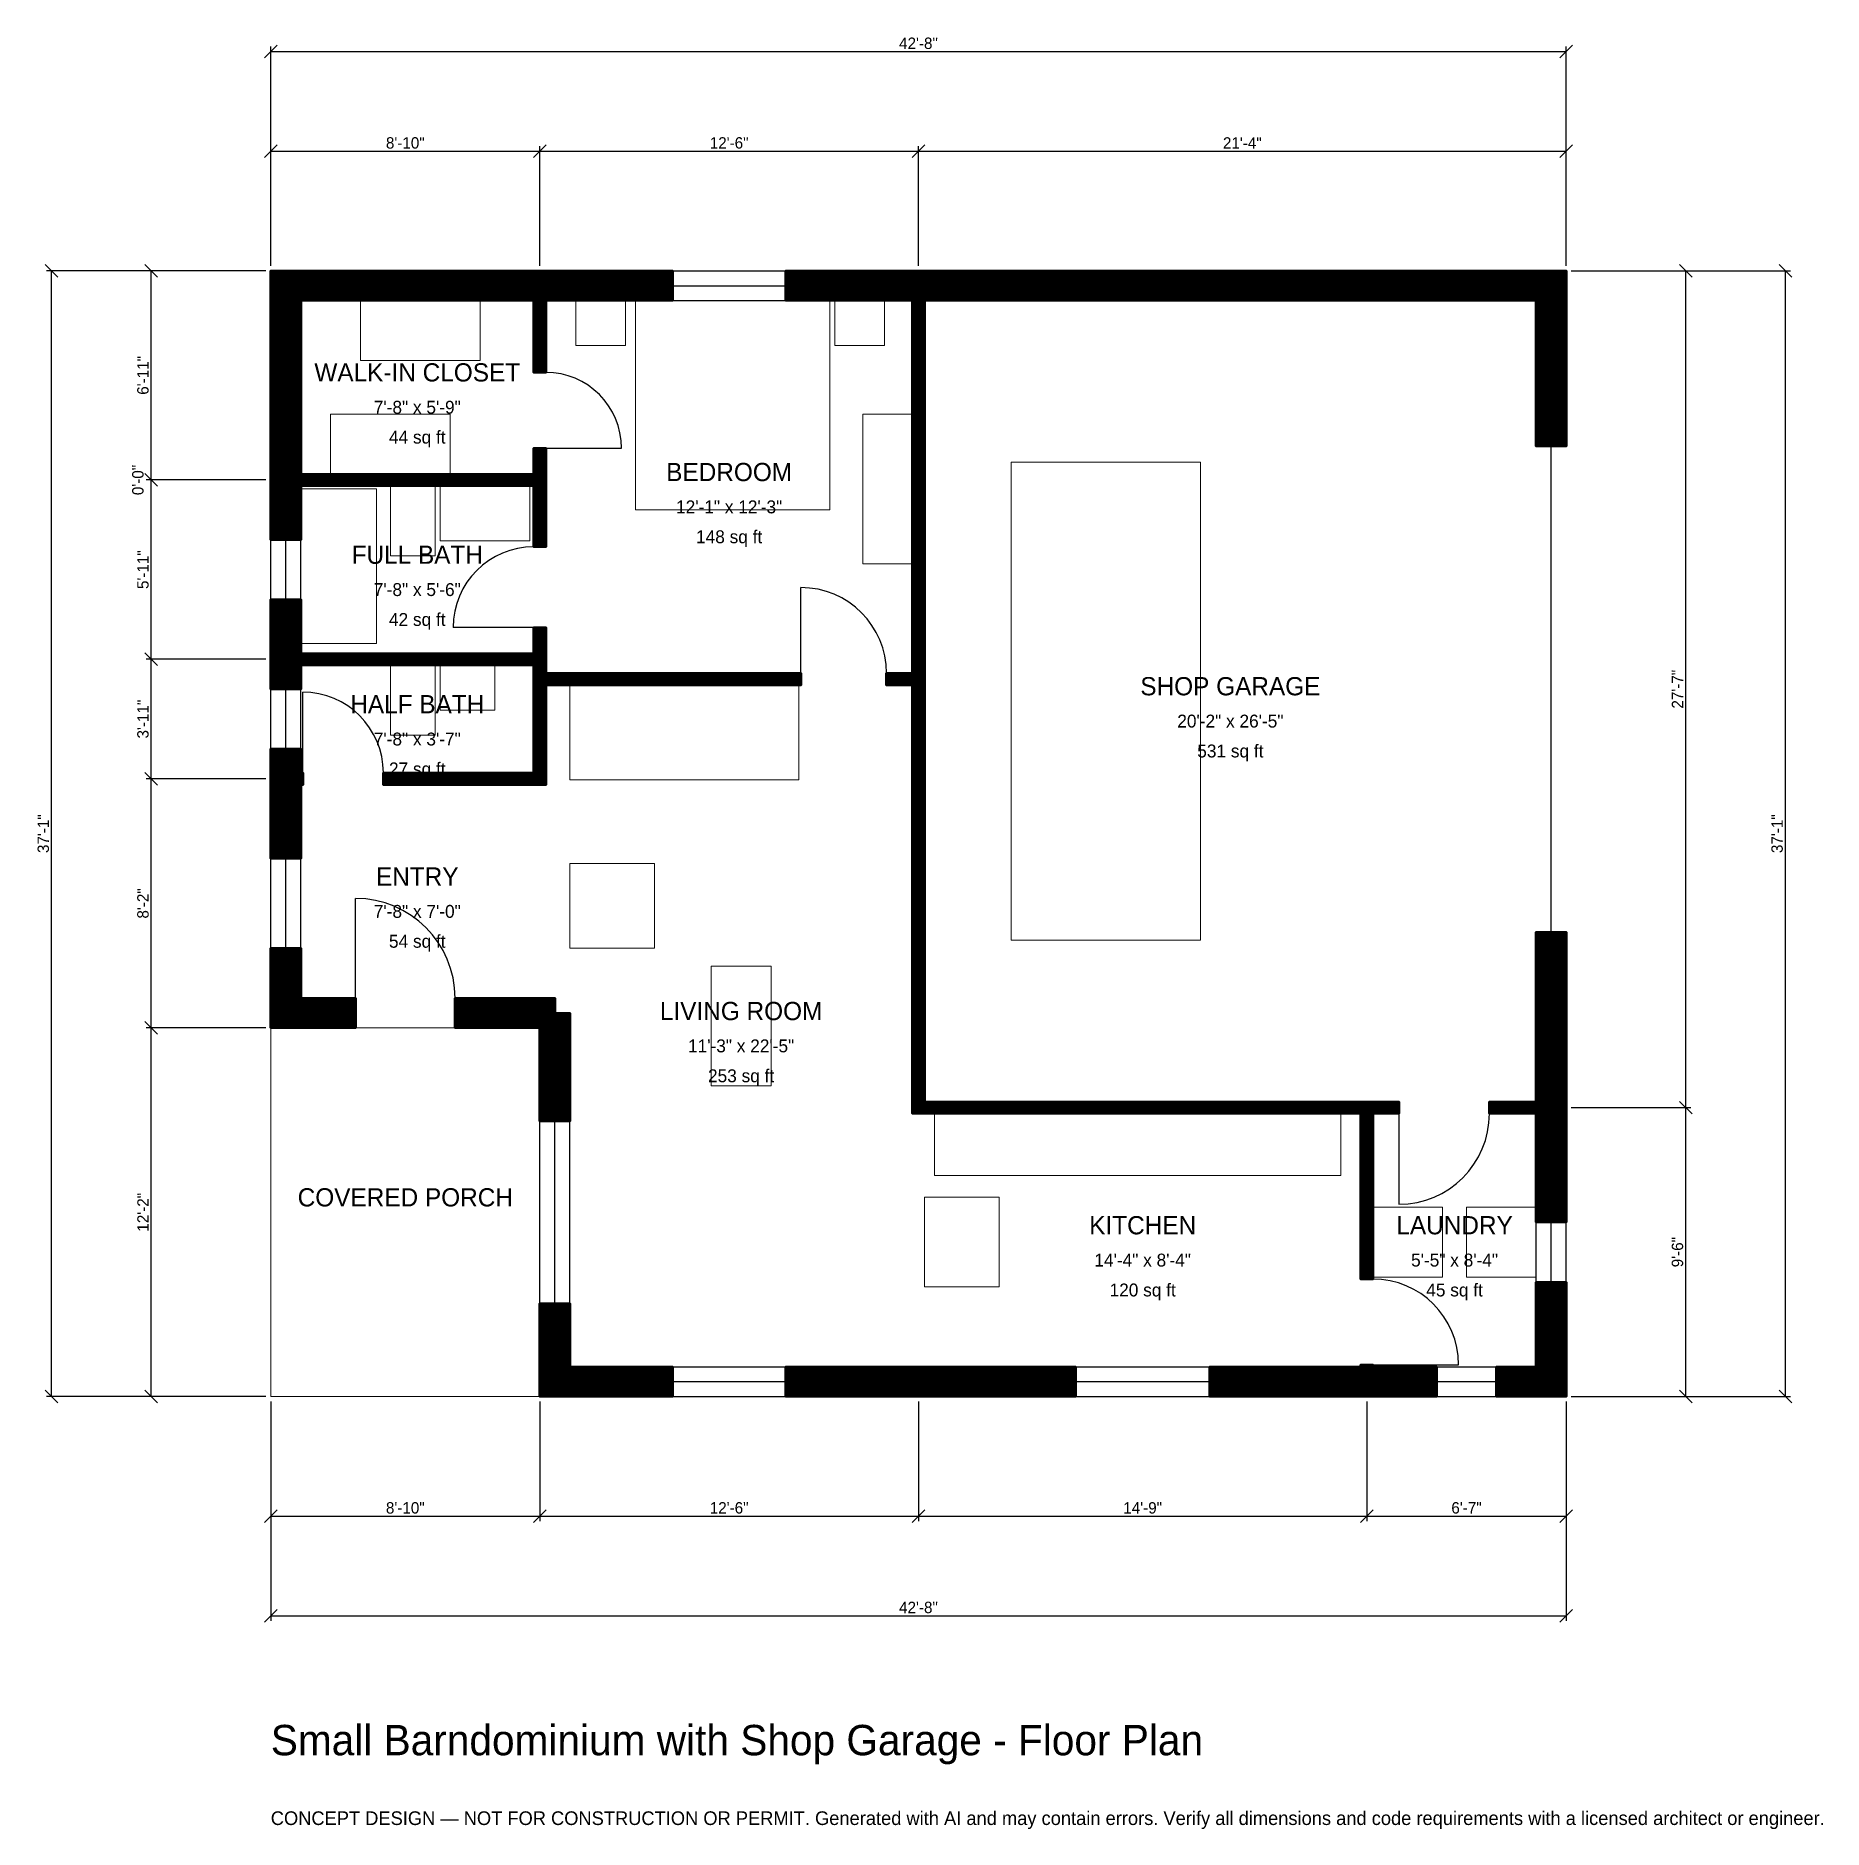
# Model space of a CAD drawing. Header units: inches. Extents: x -93 to 613, y -171 to 538.
import ezdxf
from ezdxf.enums import TextEntityAlignment as Align

# ---------------------------------------------------------------- set-up
doc = ezdxf.new("R2010")
doc.units = ezdxf.units.IN
doc.header["$MEASUREMENT"] = 0
doc.linetypes.add('DASHED', pattern=[0.6, 0.5, -0.1])
for name, color, linetype, lineweight in [('A-ANNO-DIMS', 1, 'Continuous', 13), ('A-ANNO-TEXT', 7, 'Continuous', 18), ('A-AREA-IDEN', 7, 'Continuous', 18), ('A-DOOR', 2, 'Continuous', 25), ('A-FLOR-FIXT', 9, 'Continuous', 13), ('A-FURN', 9, 'Continuous', 13), ('A-GLAZ', 4, 'Continuous', 25), ('A-SITE-PAVE', 8, 'Continuous', 13), ('A-WALL', 7, 'Continuous', 50), ('A-WALL-PATT', 8, 'Continuous', 13)]:
    doc.layers.add(name, color=color, linetype=linetype, lineweight=lineweight)
doc.dimstyles.new('PLAN', dxfattribs={"dimtxt": 4.5, "dimasz": 3, "dimexe": 2, "dimexo": 2, "dimgap": 1, "dimtad": 1, "dimdec": 0, "dimlunit": 4, "dimtsz": 2.5, "dimcen": 2.5, "dimclrd": 1, "dimclre": 1, "dimazin": 3, "dimtfac": 1, "dimtmove": 0, "dimatfit": 3})

msp = doc.modelspace()

# ---------------------------------------------------------------- hatches: boundary and pattern name
at = {"layer": 'A-WALL-PATT'}
h = msp.add_hatch(dxfattribs=at)
h.set_pattern_fill('ANSI31', color=8, scale=0.8)
h.paths.add_polyline_path([(106.2992, 11.811), (106.2992, 11.811), (106.2992, 36.811), (118.1102, 36.811), (118.1102, 11.811), (158.6614, 11.811), (158.6614, 0), (118.1102, 0), (118.1102, 0), (106.2992, 0), (106.2992, 0), (106.2992, 0), (106.2992, 11.811)])
h.paths.add_polyline_path([(106.2992, 145.6693), (72.8346, 145.6693), (72.8346, 157.4803), (112.2047, 157.4803), (112.2047, 151.5748), (118.1102, 151.5748), (118.1102, 108.8583), (106.2992, 108.8583), (106.2992, 145.6693)])
h.paths.add_polyline_path([(11.811, 145.6693), (11.811, 145.6693), (0, 145.6693), (0, 145.6693), (0, 145.6693), (0, 157.4803), (0, 157.4803), (0, 177.1654), (11.811, 177.1654), (11.811, 157.4803), (33.4646, 157.4803), (33.4646, 145.6693), (11.811, 145.6693)])
h.paths.add_polyline_path([(0, 238.189), (0, 241.7323), (0, 241.7323), (0, 246.4567), (0, 246.4567), (0, 250), (0, 255.9055), (11.811, 255.9055), (11.811, 250), (11.811, 246.4567), (12.5984, 246.4567), (12.5984, 241.7323), (11.811, 241.7323), (11.811, 238.189), (11.811, 212.5984), (0, 212.5984), (0, 238.189)])
h.paths.add_polyline_path([(0, 285.4331), (0, 288.9764), (0, 288.9764), (0, 293.7008), (0, 293.7008), (0, 297.2441), (0, 314.9606), (11.811, 314.9606), (11.811, 297.2441), (11.811, 293.7008), (103.937, 293.7008), (103.937, 303.937), (108.6614, 303.937), (108.6614, 293.7008), (108.6614, 288.9764), (108.6614, 285.8268), (209.4488, 285.8268), (209.4488, 281.1024), (108.6614, 281.1024), (108.6614, 246.4567), (108.6614, 241.7323), (103.937, 241.7323), (44.4882, 241.7323), (44.4882, 246.4567), (103.937, 246.4567), (103.937, 281.1024), (103.937, 285.8268), (103.937, 288.9764), (11.811, 288.9764), (11.811, 285.4331), (11.811, 279.5276), (0, 279.5276), (0, 285.4331)])
h.paths.add_polyline_path([(0, 356.2992), (0, 359.8425), (0, 359.8425), (0, 364.5669), (0, 364.5669), (0, 368.1102), (0, 433.0709), (0, 433.0709), (0, 444.8819), (0, 444.8819), (0, 444.8819), (11.811, 444.8819), (11.811, 444.8819), (100.3937, 444.8819), (100.3937, 444.8819), (103.937, 444.8819), (103.937, 444.8819), (108.6614, 444.8819), (108.6614, 444.8819), (158.6614, 444.8819), (158.6614, 433.0709), (112.2047, 433.0709), (112.2047, 433.0709), (108.6614, 433.0709), (108.6614, 404.7244), (103.937, 404.7244), (103.937, 433.0709), (11.811, 433.0709), (11.811, 368.1102), (11.811, 364.5669), (103.937, 364.5669), (103.937, 374.8031), (108.6614, 374.8031), (108.6614, 364.5669), (108.6614, 359.8425), (108.6614, 359.8425), (108.6614, 335.8268), (103.937, 335.8268), (103.937, 359.8425), (103.937, 359.8425), (11.811, 359.8425), (11.811, 356.2992), (11.811, 338.5827), (0, 338.5827), (0, 356.2992)])
h.paths.add_polyline_path([(250, 444.8819), (253.5433, 444.8819), (253.5433, 444.8819), (258.2677, 444.8819), (258.2677, 444.8819), (261.811, 444.8819), (500, 444.8819), (500, 444.8819), (511.811, 444.8819), (511.811, 444.8819), (511.8111, 444.8819), (511.8111, 433.0709), (511.811, 433.0709), (511.811, 375.5906), (500, 375.5906), (500, 433.0709), (261.811, 433.0709), (258.2677, 433.0709), (258.2677, 285.8268), (258.2677, 281.1024), (258.2677, 116.5354), (430.7087, 116.5354), (435.4331, 116.5354), (445.6693, 116.5354), (445.6693, 111.811), (435.4331, 111.811), (435.4331, 46.4567), (430.7087, 46.4567), (430.7087, 111.811), (258.2677, 111.811), (253.5433, 111.811), (253.5433, 116.5354), (253.5433, 281.1024), (243.3071, 281.1024), (243.3071, 285.8268), (253.5433, 285.8268), (253.5433, 433.0709), (250, 433.0709), (203.5433, 433.0709), (203.5433, 444.8819), (250, 444.8819)])
h.paths.add_polyline_path([(511.811, 120.0787), (511.811, 116.5354), (511.8111, 116.5354), (511.8111, 111.811), (511.811, 111.811), (511.811, 108.2677), (511.811, 68.8976), (500, 68.8976), (500, 108.2677), (500, 111.811), (481.4961, 111.811), (481.4961, 116.5354), (500, 116.5354), (500, 120.0787), (500, 183.4646), (511.811, 183.4646), (511.811, 120.0787)])
h.paths.add_polyline_path([(511.811, 11.811), (511.8111, 11.811), (511.8111, 0), (511.811, 0), (511.811, 0), (500, 0), (500, 0), (484.252, 0), (484.252, 11.811), (500, 11.811), (500, 45.2756), (511.811, 45.2756), (511.811, 11.811)])
h.paths.add_polyline_path([(438.9764, 0), (435.4331, 0), (435.4331, 0), (430.7087, 0), (430.7087, 0), (427.1654, 0), (371.063, 0), (371.063, 11.811), (427.1654, 11.811), (430.7087, 11.811), (430.7087, 12.5984), (435.4331, 12.5984), (435.4331, 11.811), (438.9764, 11.811), (460.6299, 11.811), (460.6299, 0), (438.9764, 0)])
h.paths.add_polyline_path([(261.811, 0), (250, 0), (203.5433, 0), (203.5433, 11.811), (250, 11.811), (261.811, 11.811), (317.9134, 11.811), (317.9134, 0), (261.811, 0)])

# ---------------------------------------------------------------- linework, layer by layer
at = {"layer": 'A-DOOR', "linetype": 'DASHED'}
msp.add_line((505.9055, 183.4646), (505.9055, 375.5906), dxfattribs=at)
at = {"layer": 'A-DOOR'}
for p, q in [((108.6614, 374.8031), (138.5827, 374.8031)), ((209.4488, 285.8268), (209.4488, 319.685)), ((103.937, 303.937), (72.0472, 303.937)), ((12.5984, 246.4567), (12.5984, 278.3465)), ((33.4646, 157.4803), (33.4646, 196.8504)), ((445.6693, 111.811), (445.6693, 75.9843)), ((435.4331, 12.5984), (469.2913, 12.5984))]:
    msp.add_line(p, q, dxfattribs=at)
for centre, radius, start, end in [((108.6614, 374.8031), 29.9213, 0, 90), ((103.937, 303.937), 31.8898, 90, 180), ((209.4488, 285.8268), 33.8583, 0, 90), ((12.5984, 246.4567), 31.8898, 0, 90), ((33.4646, 157.4803), 39.3701, 0, 90), ((445.6693, 111.811), 35.8268, 270, 360), ((435.4331, 12.5984), 33.8583, 0, 90)]:
    msp.add_arc(centre, radius, start, end, dxfattribs=at)
at = {"layer": 'A-FLOR-FIXT'}
for points in [[(11.811, 297.6378), (41.7323, 297.6378), (41.7323, 358.6614), (11.811, 358.6614)], [(47.2441, 332.2835), (64.9606, 332.2835), (64.9606, 359.8425), (47.2441, 359.8425)], [(66.9291, 338.189), (102.3622, 338.189), (102.3622, 359.8425), (66.9291, 359.8425)], [(47.2441, 261.4173), (64.9606, 261.4173), (64.9606, 288.9764), (47.2441, 288.9764)], [(66.9291, 271.2598), (88.5827, 271.2598), (88.5827, 288.9764), (66.9291, 288.9764)], [(262.2047, 87.4016), (422.8346, 87.4016), (422.8346, 111.811), (262.2047, 111.811)]]:
    msp.add_lwpolyline(points, close=True, dxfattribs=at)
at = {"layer": 'A-FURN'}
for points in [[(35.4331, 409.4488), (82.6772, 409.4488), (82.6772, 433.0709), (35.4331, 433.0709)], [(120.4724, 415.3543), (140.1575, 415.3543), (140.1575, 433.0709), (120.4724, 433.0709)], [(144.0945, 350.3937), (220.8661, 350.3937), (220.8661, 433.0709), (144.0945, 433.0709)], [(222.8346, 415.3543), (242.5197, 415.3543), (242.5197, 433.0709), (222.8346, 433.0709)], [(23.622, 364.5669), (70.8661, 364.5669), (70.8661, 388.189), (23.622, 388.189)], [(233.8583, 329.1339), (253.5433, 329.1339), (253.5433, 388.189), (233.8583, 388.189)], [(292.5197, 180.315), (367.3228, 180.315), (367.3228, 369.2913), (292.5197, 369.2913)], [(118.1102, 243.7008), (208.6614, 243.7008), (208.6614, 281.1024), (118.1102, 281.1024)], [(118.1102, 177.1654), (151.5748, 177.1654), (151.5748, 210.6299), (118.1102, 210.6299)], [(174.0157, 122.8346), (197.6378, 122.8346), (197.6378, 170.0787), (174.0157, 170.0787)], [(258.2677, 43.3071), (287.7953, 43.3071), (287.7953, 78.7402), (258.2677, 78.7402)], [(435.4331, 47.2441), (462.9921, 47.2441), (462.9921, 74.8031), (435.4331, 74.8031)], [(472.4409, 47.2441), (500, 47.2441), (500, 74.8031), (472.4409, 74.8031)]]:
    msp.add_lwpolyline(points, close=True, dxfattribs=at)
at = {"layer": 'A-GLAZ'}
for p, q in [((158.6614, 444.8819), (203.5433, 444.8819)), ((158.6614, 438.9764), (203.5433, 438.9764)), ((158.6614, 433.0709), (203.5433, 433.0709)), ((0, 314.9606), (0, 338.5827)), ((5.9055, 314.9606), (5.9055, 338.5827)), ((11.811, 314.9606), (11.811, 338.5827)), ((0, 255.9055), (0, 279.5276)), ((5.9055, 255.9055), (5.9055, 279.5276)), ((11.811, 255.9055), (11.811, 279.5276)), ((0, 177.1654), (0, 212.5984)), ((5.9055, 177.1654), (5.9055, 212.5984)), ((11.811, 177.1654), (11.811, 212.5984)), ((106.2992, 36.811), (106.2992, 108.8583)), ((112.2047, 36.811), (112.2047, 108.8583)), ((118.1102, 36.811), (118.1102, 108.8583)), ((500, 45.2756), (500, 68.8976)), ((505.9055, 45.2756), (505.9055, 68.8976)), ((511.811, 45.2756), (511.811, 68.8976)), ((158.6614, 11.811), (203.5433, 11.811)), ((317.9134, 11.811), (371.063, 11.811)), ((460.6299, 11.811), (484.252, 11.811)), ((158.6614, 5.9055), (203.5433, 5.9055)), ((158.6614, 0), (203.5433, 0)), ((317.9134, 5.9055), (371.063, 5.9055)), ((317.9134, 0), (371.063, 0)), ((460.6299, 5.9055), (484.252, 5.9055)), ((460.6299, 0), (484.252, 0))]:
    msp.add_line(p, q, dxfattribs=at)
at = {"layer": 'A-SITE-PAVE', "linetype": 'DASHED'}
msp.add_lwpolyline([(0, 0), (106.2992, 0), (106.2992, 145.6693), (0, 145.6693)], close=True, dxfattribs=at)
at = {"layer": 'A-WALL'}
for points in [[(0, 356.2992), (0, 359.8425), (0, 359.8425), (0, 364.5669), (0, 364.5669), (0, 368.1102), (0, 433.0709), (0, 433.0709), (0, 444.8819), (0, 444.8819), (0, 444.8819), (11.811, 444.8819), (11.811, 444.8819), (100.3937, 444.8819), (100.3937, 444.8819), (103.937, 444.8819), (103.937, 444.8819), (108.6614, 444.8819), (108.6614, 444.8819), (158.6614, 444.8819), (158.6614, 433.0709), (112.2047, 433.0709), (112.2047, 433.0709), (108.6614, 433.0709), (108.6614, 404.7244), (103.937, 404.7244), (103.937, 433.0709), (11.811, 433.0709), (11.811, 368.1102), (11.811, 364.5669), (103.937, 364.5669), (103.937, 374.8031), (108.6614, 374.8031), (108.6614, 364.5669), (108.6614, 359.8425), (108.6614, 359.8425), (108.6614, 335.8268), (103.937, 335.8268), (103.937, 359.8425), (103.937, 359.8425), (11.811, 359.8425), (11.811, 356.2992), (11.811, 338.5827), (0, 338.5827), (0, 356.2992)], [(250, 444.8819), (253.5433, 444.8819), (253.5433, 444.8819), (258.2677, 444.8819), (258.2677, 444.8819), (261.811, 444.8819), (500, 444.8819), (500, 444.8819), (511.811, 444.8819), (511.811, 444.8819), (511.8111, 444.8819), (511.8111, 433.0709), (511.811, 433.0709), (511.811, 375.5906), (500, 375.5906), (500, 433.0709), (261.811, 433.0709), (258.2677, 433.0709), (258.2677, 285.8268), (258.2677, 281.1024), (258.2677, 116.5354), (430.7087, 116.5354), (435.4331, 116.5354), (445.6693, 116.5354), (445.6693, 111.811), (435.4331, 111.811), (435.4331, 46.4567), (430.7087, 46.4567), (430.7087, 111.811), (258.2677, 111.811), (253.5433, 111.811), (253.5433, 116.5354), (253.5433, 281.1024), (243.3071, 281.1024), (243.3071, 285.8268), (253.5433, 285.8268), (253.5433, 433.0709), (250, 433.0709), (203.5433, 433.0709), (203.5433, 444.8819), (250, 444.8819)], [(0, 285.4331), (0, 288.9764), (0, 288.9764), (0, 293.7008), (0, 293.7008), (0, 297.2441), (0, 314.9606), (11.811, 314.9606), (11.811, 297.2441), (11.811, 293.7008), (103.937, 293.7008), (103.937, 303.937), (108.6614, 303.937), (108.6614, 293.7008), (108.6614, 288.9764), (108.6614, 285.8268), (209.4488, 285.8268), (209.4488, 281.1024), (108.6614, 281.1024), (108.6614, 246.4567), (108.6614, 241.7323), (103.937, 241.7323), (44.4882, 241.7323), (44.4882, 246.4567), (103.937, 246.4567), (103.937, 281.1024), (103.937, 285.8268), (103.937, 288.9764), (11.811, 288.9764), (11.811, 285.4331), (11.811, 279.5276), (0, 279.5276), (0, 285.4331)], [(0, 238.189), (0, 241.7323), (0, 241.7323), (0, 246.4567), (0, 246.4567), (0, 250), (0, 255.9055), (11.811, 255.9055), (11.811, 250), (11.811, 246.4567), (12.5984, 246.4567), (12.5984, 241.7323), (11.811, 241.7323), (11.811, 238.189), (11.811, 212.5984), (0, 212.5984), (0, 238.189)], [(11.811, 145.6693), (11.811, 145.6693), (0, 145.6693), (0, 145.6693), (0, 145.6693), (0, 157.4803), (0, 157.4803), (0, 177.1654), (11.811, 177.1654), (11.811, 157.4803), (33.4646, 157.4803), (33.4646, 145.6693), (11.811, 145.6693)], [(511.811, 120.0787), (511.811, 116.5354), (511.8111, 116.5354), (511.8111, 111.811), (511.811, 111.811), (511.811, 108.2677), (511.811, 68.8976), (500, 68.8976), (500, 108.2677), (500, 111.811), (481.4961, 111.811), (481.4961, 116.5354), (500, 116.5354), (500, 120.0787), (500, 183.4646), (511.811, 183.4646), (511.811, 120.0787)], [(106.2992, 145.6693), (72.8346, 145.6693), (72.8346, 157.4803), (112.2047, 157.4803), (112.2047, 151.5748), (118.1102, 151.5748), (118.1102, 108.8583), (106.2992, 108.8583), (106.2992, 145.6693)], [(511.811, 11.811), (511.8111, 11.811), (511.8111, 0), (511.811, 0), (511.811, 0), (500, 0), (500, 0), (484.252, 0), (484.252, 11.811), (500, 11.811), (500, 45.2756), (511.811, 45.2756), (511.811, 11.811)], [(106.2992, 11.811), (106.2992, 11.811), (106.2992, 36.811), (118.1102, 36.811), (118.1102, 11.811), (158.6614, 11.811), (158.6614, 0), (118.1102, 0), (118.1102, 0), (106.2992, 0), (106.2992, 0), (106.2992, 0), (106.2992, 11.811)], [(261.811, 0), (250, 0), (203.5433, 0), (203.5433, 11.811), (250, 11.811), (261.811, 11.811), (317.9134, 11.811), (317.9134, 0), (261.811, 0)], [(438.9764, 0), (435.4331, 0), (435.4331, 0), (430.7087, 0), (430.7087, 0), (427.1654, 0), (371.063, 0), (371.063, 11.811), (427.1654, 11.811), (430.7087, 11.811), (430.7087, 12.5984), (435.4331, 12.5984), (435.4331, 11.811), (438.9764, 11.811), (460.6299, 11.811), (460.6299, 0), (438.9764, 0)]]:
    msp.add_lwpolyline(points, close=True, dxfattribs=at)

# ---------------------------------------------------------------- texts
at = {"layer": 'A-ANNO-TEXT'}
for s, height, p in [('Small Barndominium with Shop Garage - Floor Plan', 12, (0, -141.7323)), ('CONCEPT DESIGN — NOT FOR CONSTRUCTION OR PERMIT. Generated with AI and may contain errors. Verify all dimensions and code requirements with a licensed architect or engineer.', 5.4, (0, -169.2913))]:
    msp.add_text(s, height=height, dxfattribs=at).set_placement(p)
at = {"layer": 'A-AREA-IDEN'}
for s, height, p in [('WALK-IN CLOSET', 7.2, (57.874, 404.7244)), ('7\'-8" x 5\'-9"', 5.1, (57.874, 390.9449)), ('44 sq ft', 5.1, (57.874, 379.1339)), ('BEDROOM', 7.2, (181.1024, 365.3543)), ('12\'-1" x 12\'-3"', 5.1, (181.1024, 351.5748)), ('148 sq ft', 5.1, (181.1024, 339.7638)), ('FULL BATH', 7.2, (57.874, 332.6772)), ('7\'-8" x 5\'-6"', 5.1, (57.874, 318.8976)), ('42 sq ft', 5.1, (57.874, 307.0866)), ('SHOP GARAGE', 7.2, (379.1339, 280.7087)), ('HALF BATH', 7.2, (57.874, 273.622)), ('20\'-2" x 26\'-5"', 5.1, (379.1339, 266.9291)), ('7\'-8" x 3\'-7"', 5.1, (57.874, 259.8425)), ('531 sq ft', 5.1, (379.1339, 255.1181)), ('27 sq ft', 5.1, (57.874, 248.0315)), ('ENTRY', 7.2, (57.874, 205.5118)), ('7\'-8" x 7\'-0"', 5.1, (57.874, 191.7323)), ('54 sq ft', 5.1, (57.874, 179.9213)), ('LIVING ROOM', 7.2, (185.8268, 152.3622)), ('11\'-3" x 22\'-5"', 5.1, (185.8268, 138.5827)), ('253 sq ft', 5.1, (185.8268, 126.7717)), ('COVERED PORCH', 7.2, (53.1496, 78.7402)), ('KITCHEN', 7.2, (344.4882, 67.7165)), ('LAUNDRY', 7.2, (467.7165, 67.7165)), ('14\'-4" x 8\'-4"', 5.1, (344.4882, 53.937)), ('5\'-5" x 8\'-4"', 5.1, (467.7165, 53.937)), ('120 sq ft', 5.1, (344.4882, 42.126)), ('45 sq ft', 5.1, (467.7165, 42.126))]:
    msp.add_text(s, height=height, dxfattribs=at).set_placement(p, align=Align.MIDDLE_CENTER)

# ---------------------------------------------------------------- dimensions: what is measured, and where the dimension line sits
at = {"layer": 'A-ANNO-DIMS'}
for base, p1, p2, text in [((0, 531.4961), (0, 444.8819), (511.811, 444.8819), '42\'-8"'), ((0, 492.126), (0, 444.8819), (106.2992, 444.8819), '8\'-10"'), ((106.2992, 492.126), (106.2992, 444.8819), (255.9055, 444.8819), '12\'-6"'), ((255.9055, 492.126), (255.9055, 444.8819), (511.811, 444.8819), '21\'-4"'), ((0, -47.2441), (0, 0), (106.2992, 0), '8\'-10"'), ((0, -86.6142), (0, 0), (511.811, 0), '42\'-8"'), ((106.2992, -47.2441), (106.2992, 0), (255.9055, 0), '12\'-6"'), ((255.9055, -47.2441), (255.9055, 0), (433.0709, 0), '14\'-9"'), ((433.0709, -47.2441), (433.0709, 0), (511.811, 0), '6\'-7"')]:
    msp.add_linear_dim(base=base, p1=p1, p2=p2, text=text, dimstyle='PLAN', dxfattribs=at).render()
for base, p1, p2, text in [((-86.6142, 0), (0, 0), (0, 444.8819), '37\'-1"'), ((-47.2441, 362.2047), (0, 362.2047), (0, 444.8819), '6\'-11"'), ((559.0551, 114.1732), (511.811, 114.1732), (511.811, 444.8819), '27\'-7"'), ((598.4252, 0), (511.811, 0), (511.811, 444.8819), '37\'-1"'), ((-47.2441, 362.2047), (0, 362.2047), (0, 362.2047), '0\'-0"'), ((-47.2441, 291.3386), (0, 291.3386), (0, 362.2047), '5\'-11"'), ((-47.2441, 244.0945), (0, 244.0945), (0, 291.3386), '3\'-11"'), ((-47.2441, 145.6693), (0, 145.6693), (0, 244.0945), '8\'-2"'), ((-47.2441, 0), (0, 0), (0, 145.6693), '12\'-2"'), ((559.0551, 0), (511.811, 0), (511.811, 114.1732), '9\'-6"')]:
    msp.add_linear_dim(base=base, p1=p1, p2=p2, angle=90, text=text, dimstyle='PLAN', dxfattribs=at).render()

doc.saveas('drawing.dxf')
